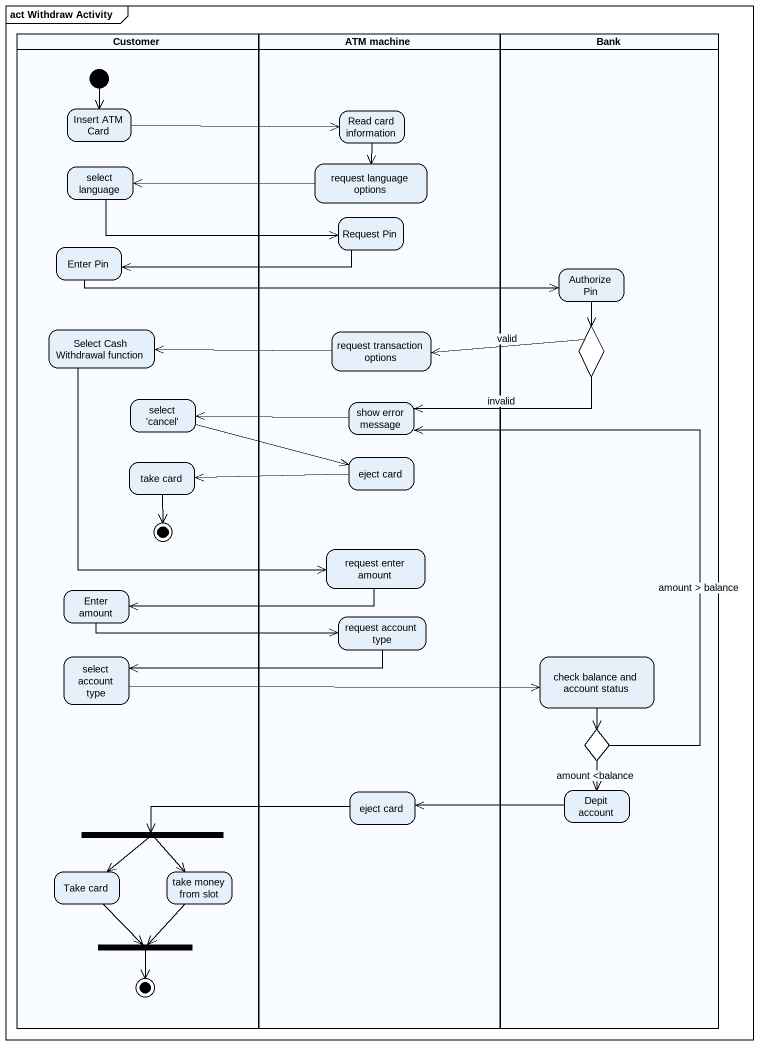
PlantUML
@startuml
mainframe act Withdraw Activity
hide empty description
state Customer <<partition>> {
  state "Insert ATM Card" as Insert_ATM_Card
  state "select language" as select_language
  state "Enter Pin" as Enter_Pin
  state "Select Cash Withdrawal function" as Select_Cash_Withdrawal
  state "select 'cancel'" as select_cancel
  state "take card" as take_card
  state final1 <<end>>
  state "Enter amount" as Enter_amount
  state "select account type" as select_account_type
  state fork1 <<fork>>
  state "Take card" as Take_card
  state "take money from slot" as take_money_from_slot
  state fork2 <<join>>
  state final2 <<end>>
  [*] --> Insert_ATM_Card
}
state "ATM machine" as ATM_machine <<partition>> {
  state "Read card information" as Read_card_information
  state "request language options" as request_language_options
  state "Request Pin" as Request_Pin
  state "request transaction options" as request_transaction_options
  state "show error message" as show_error_message
  state "eject card" as eject_card
  state "request enter amount" as request_enter_amount
  state "request account type" as request_account_type
  state "eject card" as eject_card_2
}
state Bank <<partition>> {
  state "Authorize Pin" as Authorize_Pin
  state choice1 <<choice>>
  state "check balance and account status" as check_balance_and_account
  state choice2 <<choice>>
  state "Depit account" as Depit_account
}
Insert_ATM_Card -right-> Read_card_information
Read_card_information --> request_language_options
select_language -right-> Request_Pin
request_language_options -left-> select_language
Request_Pin -left-> Enter_Pin
Enter_Pin -right-> Authorize_Pin
Authorize_Pin --> choice1
Select_Cash_Withdrawal --> request_enter_amount
request_transaction_options -left-> Select_Cash_Withdrawal
choice1 -left-> request_transaction_options : valid
choice1 -left-> show_error_message : invalid
select_cancel -right-> eject_card
show_error_message -left-> select_cancel
take_card --> final1
eject_card -left-> take_card
request_enter_amount -left-> Enter_amount
Enter_amount -right-> request_account_type
request_account_type -left-> select_account_type
select_account_type -right-> check_balance_and_account
check_balance_and_account --> choice2
choice2 -up-> show_error_message : amount > balance
choice2 --> Depit_account : amount <balance
eject_card_2 -left-> fork1
Depit_account -left-> eject_card_2
fork1 --> Take_card
fork1 --> take_money_from_slot
Take_card --> fork2
take_money_from_slot --> fork2
fork2 --> final2
@enduml
